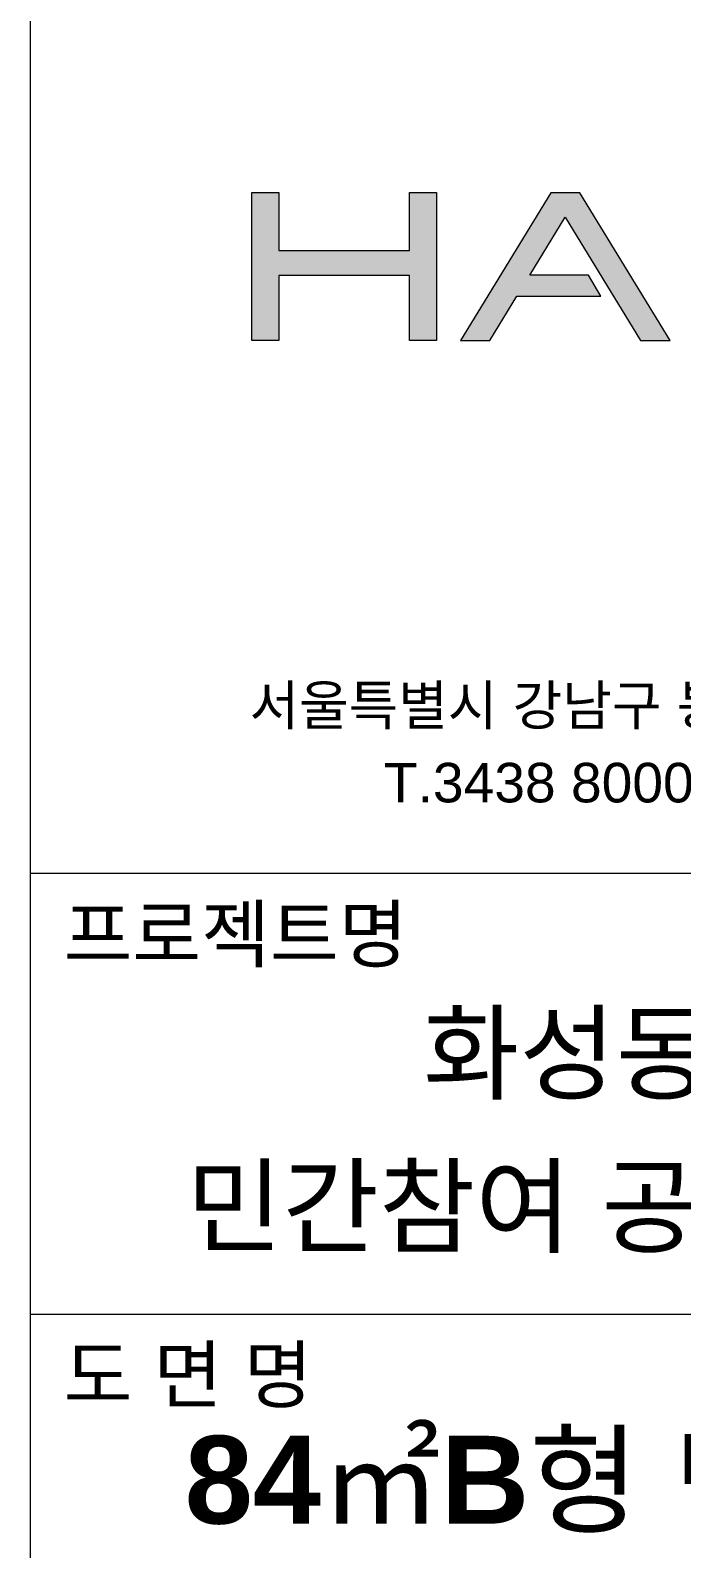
# Model space of a CAD drawing. Header units: millimetres. Extents: x 906 to 41302, y 848 to 28850.
# Drawn here: x 37124 to 38602, y 4567 to 8011 of the extents above; entities that cross this region are included whole.
import ezdxf

# ---------------------------------------------------------------- set-up
doc = ezdxf.new("R2010")
doc.units = ezdxf.units.MM
doc.layers.add('PDF_X-FORM(동탄)$G-BORD-FORM', color=7, linetype='Continuous')
doc.layers.add('PDF_문자', color=7, linetype='Continuous')
doc.styles.add('PDF Arial', font='arial.ttf')
doc.styles.add('PDF Arial Bold', font='arialbd.ttf')

msp = doc.modelspace()

# ---------------------------------------------------------------- linework, layer by layer
at = {"layer": 'PDF_X-FORM(동탄)$G-BORD-FORM', "lineweight": 13}
for points in [[(37124.2, 28748.6), (37124.2, 949.3)], [(37124.2, 6099.2), (41024.2, 6099.2)], [(37124.2, 5099.1), (41024.2, 5099.1)]]:
    msp.add_lwpolyline(points, dxfattribs=at)
for points in [[(37626.9, 7307.8), (37626.9, 7643.3), (37688.3, 7643.3), (37688.3, 7512.1), (37984.7, 7512.1), (37984.7, 7643.3), (38046, 7643.3), (38046, 7307.8), (37984.7, 7307.8), (37984.7, 7454.9), (37688.3, 7454.9), (37688.3, 7307.8)], [(38508.5, 7307.8), (38576.3, 7307.8), (38371, 7642.2), (38305.3, 7642.2), (38100, 7307.8), (38166.7, 7307.8), (38228.1, 7408.3), (38418.6, 7408.3), (38391.1, 7456), (38257.7, 7456), (38338.1, 7587.2)]]:
    msp.add_lwpolyline(points, close=True, dxfattribs=at)
at = {"layer": 'PDF_X-FORM(동탄)$G-BORD-FORM', "transparency": 33554559}
for points in [[(37688.3, 7643.3), (37626.9, 7643.3), (37688.3, 7512.1)], [(37626.9, 7643.3), (37688.3, 7512.1), (37626.9, 7512.1)], [(38046, 7643.3), (37984.7, 7643.3), (38046, 7512.1)], [(37984.7, 7643.3), (38046, 7512.1), (37984.7, 7512.1)], [(38305.3, 7642.2), (38404.8, 7587.2), (38271.5, 7587.2)], [(38371, 7642.2), (38305.3, 7642.2), (38404.8, 7587.2)], [(38271.5, 7587.2), (38257.7, 7456), (38191, 7456)], [(38338.1, 7587.2), (38271.5, 7587.2), (38257.7, 7456)], [(38404.8, 7587.2), (38338.1, 7587.2), (38576.3, 7307.8)], [(38338.1, 7587.2), (38576.3, 7307.8), (38508.5, 7307.8)], [(38046, 7512.1), (37626.9, 7512.1), (38046, 7454.9)], [(37626.9, 7512.1), (38046, 7454.9), (37626.9, 7454.9)], [(37688.3, 7454.9), (37626.9, 7454.9), (37688.3, 7307.8)], [(37626.9, 7454.9), (37688.3, 7307.8), (37626.9, 7307.8)], [(38046, 7454.9), (37984.7, 7454.9), (38046, 7307.8)], [(37984.7, 7454.9), (38046, 7307.8), (37984.7, 7307.8)], [(38191, 7456), (38418.6, 7408.3), (38161.4, 7408.3)], [(38391.1, 7456), (38191, 7456), (38418.6, 7408.3)], [(38161.4, 7408.3), (38166.7, 7307.8), (38100, 7307.8)], [(38228.1, 7408.3), (38161.4, 7408.3), (38166.7, 7307.8)]]:
    msp.add_solid(points, dxfattribs=at)

# ---------------------------------------------------------------- texts
at = {"layer": 'PDF_문자', "attachment_point": 7}
for s, insert, char_height, style in [('서울특별시 강남구 봉은사로 208 해안빌딩, 06135', (37621.7, 6418.8), 89.63, 'PDF Arial'), ('T.3438 8000 F.3438 8100 www.haeahn.com', (37926.5, 6258.7), 89.63, 'PDF Arial'), ('프로젝트명', (37199.4, 5885.6), 124.49, 'PDF Arial'), ('화성동탄2 C-14BL', (38015.4, 5585.9), 174.281, 'PDF Arial Bold'), ('민간참여 공공주택 건설사업', (37477.7, 5237.7), 174.281, 'PDF Arial Bold'), ('도 면 명', (37199.4, 4886.8), 124.49, 'PDF Arial'), ('84㎡B형 단위세대 평면도', (37474.5, 4602.9), 199.178, 'PDF Arial Bold')]:
    msp.add_mtext(s, dxfattribs=dict(at, insert=insert, char_height=char_height, style=style))

doc.saveas('drawing.dxf')
